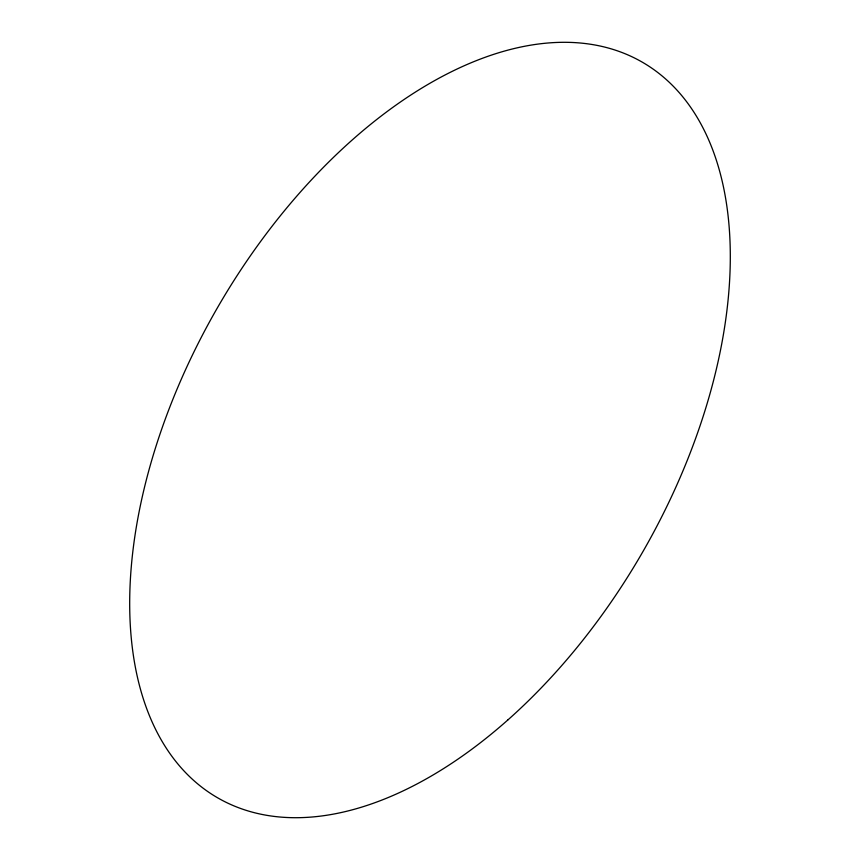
<?xml version="1.0" encoding="UTF-8"?>
<svg xmlns="http://www.w3.org/2000/svg" width="860" height="860" viewBox="0 0 860 860"><rect width="100%" height="100%" fill="white"/><g stroke="black" fill="none" stroke-linecap="round" stroke-linejoin="round"><path stroke-width="1.29" d="M507.722 720.078A424.7 245.197 -60 0 0 642.345 62.199A424.7 245.197 -60 0 0 139.922 507.722A424.7 245.197 -60 0 0 507.722 720.078"/></g></svg>
